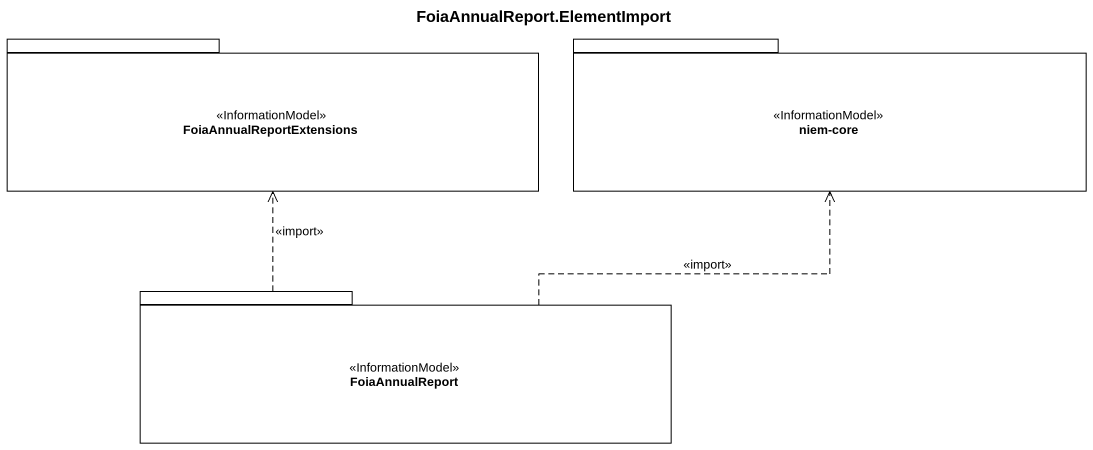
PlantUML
@startuml
title FoiaAnnualReport.ElementImport
package FoiaAnnualReportExtensions <<InformationModel>> {
}
package "niem-core" as niem_core <<InformationModel>> {
}
package FoiaAnnualReport <<InformationModel>> {
}
FoiaAnnualReport .up.> FoiaAnnualReportExtensions : <<import>>
FoiaAnnualReport .right.> niem_core : <<import>>
@enduml
